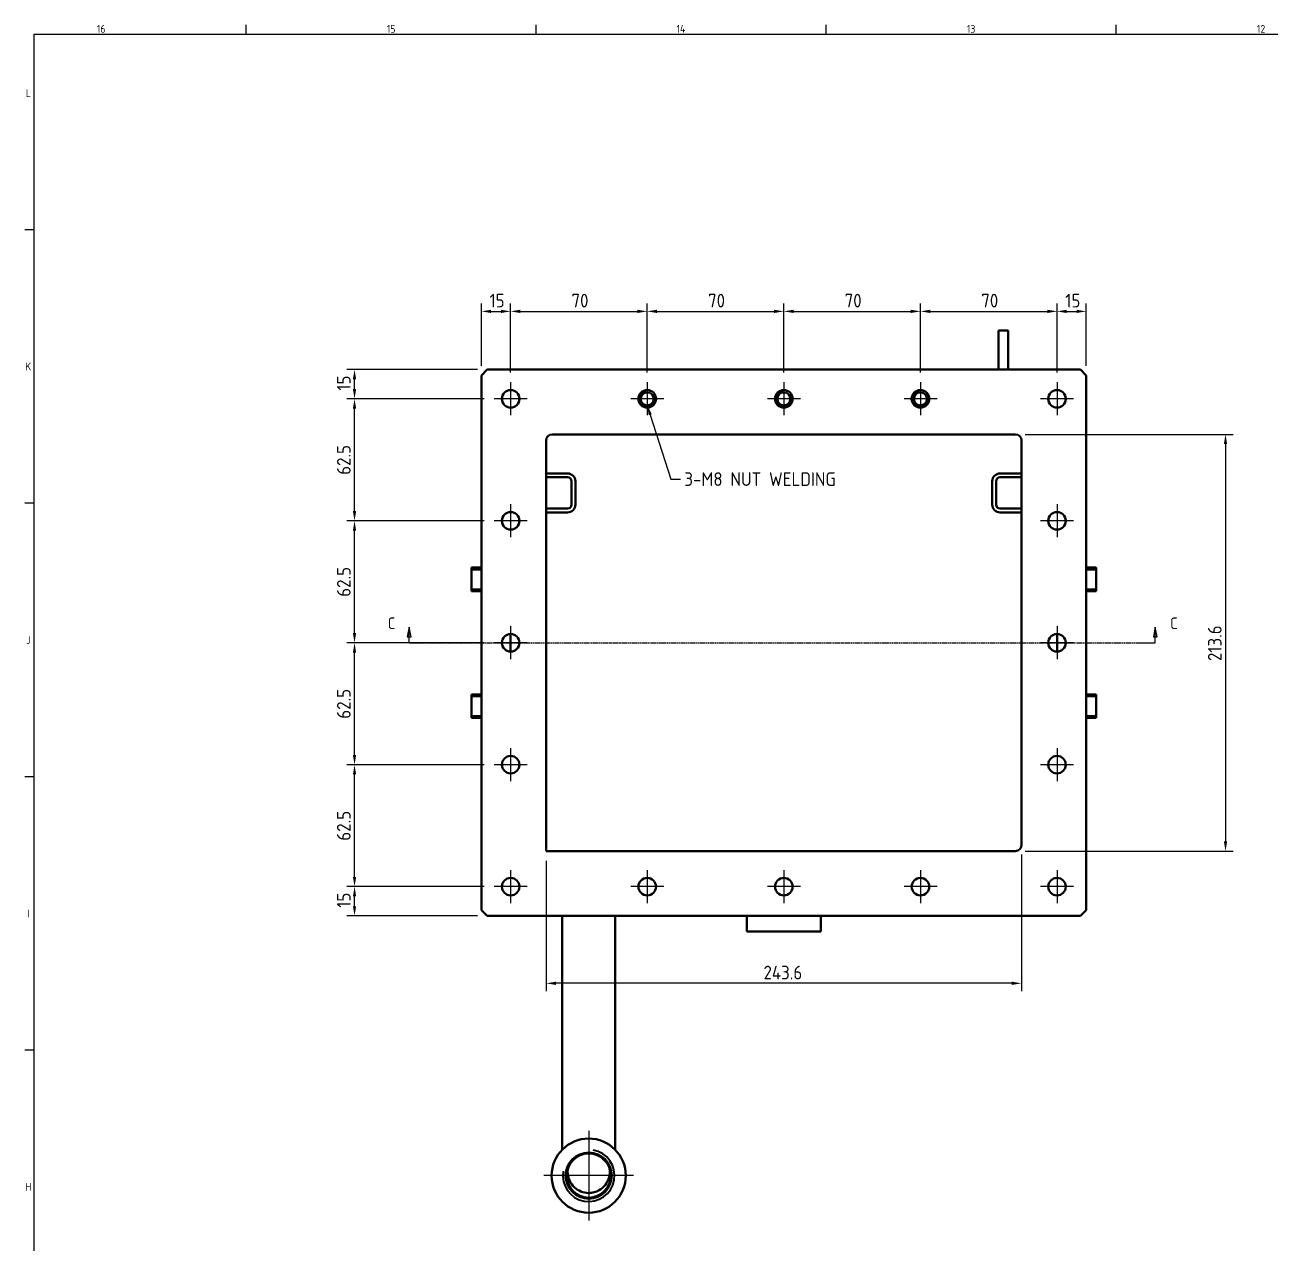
# Model space of a CAD drawing. Header units: millimetres. Extents: x 0 to 2378, y 0 to 1682.
# Drawn here: x 35 to 673, y 1022 to 1647 of the extents above; entities that cross this region are included whole.
import ezdxf

# ---------------------------------------------------------------- set-up
doc = ezdxf.new("R2010")
doc.units = ezdxf.units.MM
doc.header["$LTSCALE"] = 2
doc.linetypes.add('CHAIN', pattern=[0.7087, 0.4724, -0.0591, 0.1181, -0.0591])
doc.linetypes.add('DOUBLE_DASH_CHAIN', pattern=[1.2403, 0.6614, -0.0827, 0.1654, -0.0827, 0.1654, -0.0827])
doc.layers.get('0').update_dxf_attribs({"color": 3, "lineweight": 25, "true_color": 0x00ff00})
for name, color, linetype, lineweight, true_color in [('가시적인 것(ISO)', 3, 'Continuous', 40, 0x00ff00), ('가시적인 좁은 것(ISO)', 3, 'Continuous', 35, 0x00ff00), ('기호(ISO)', 5, 'Continuous', 25, 0x0000ff), ('중심 표식(ISO)', 1, 'Continuous', 25, 0xff0000), ('치수(ISO)', 2, 'Continuous', 25, 0xffff00)]:
    doc.layers.add(name, color=color, linetype=linetype, lineweight=lineweight, true_color=true_color)
doc.layers.add('경계(ISO)', color=7, linetype='Continuous', lineweight=25)
doc.layers.add('단면선(ISO)', color=7, linetype='CHAIN', lineweight=25)
doc.styles.add('문자 텍스트_PSTEK_POSCO', font='isocp.shx')
doc.styles.add('부품번호텍스트_PSTEK_POSCO', font='isocp.shx')
doc.styles.add('치수 텍스트_PSTEK_POSCO', font='isocp.shx')
doc.dimstyles.new('치수_PSTEK_POSCO', dxfattribs={"dimscale": 2, "dimtxt": 3.5, "dimasz": 2.5, "dimexe": 2, "dimexo": 2.5, "dimgap": 1, "dimtad": 1, "dimrnd": 1e-08, "dimdsep": 46, "dimtxsty": '치수 텍스트_PSTEK_POSCO', "dimcen": 0.09, "dimdle": 10, "dimclrd": 7, "dimclre": 7, "dimclrt": 2, "dimadec": 1, "dimazin": 2, "dimtfac": 1, "dimtmove": 0, "dimatfit": 3, "dimfxl": 1, "dimtolj": 1, "dimlwd": -1, "dimlwe": -1, "dimarcsym": 0})
doc.dimstyles.new('치수_PSTEK_POSCO$7', dxfattribs={"dimscale": 2, "dimtxt": 3.5, "dimasz": 2.5, "dimexe": 2, "dimexo": 2.5, "dimgap": 1, "dimtad": 1, "dimrnd": 1e-08, "dimdsep": 46, "dimtxsty": '치수 텍스트_PSTEK_POSCO', "dimcen": 0.09, "dimdle": 10, "dimclrd": 7, "dimclre": 7, "dimclrt": 2, "dimadec": 1, "dimazin": 2, "dimtfac": 1, "dimtmove": 0, "dimatfit": 3, "dimfxl": 1, "dimtolj": 1, "dimlwd": -1, "dimlwe": -1, "dimarcsym": 0})

# ---------------------------------------------------------------- blocks, each defined once
blk = doc.blocks.new('경계 Default Border')
at = {"layer": '경계(ISO)'}
for p, q in [((74.31, 821), (74.31, 823.4)), ((148.63, 821), (148.63, 823.4)), ((222.94, 821), (222.94, 823.4)), ((297.25, 821), (297.25, 823.4)), ((20, 770.92), (17.6, 770.92)), ((20, 700.83), (17.6, 700.83)), ((20, 630.75), (17.6, 630.75)), ((20, 560.67), (17.6, 560.67))]:
    blk.add_line(p, q, dxfattribs=at)
at = {"layer": '경계(ISO)', "flags": 128}
blk.add_lwpolyline([(20, 20), (20, 821), (1169, 821), (1169, 20), (20, 20)], dxfattribs=at)
at = {"layer": '경계(ISO)', "color": 2, "true_color": 0xffff00, "char_height": 2, "attachment_point": 7, "style": '문자 텍스트_PSTEK_POSCO'}
for s, insert in [('16', (36.04, 821.38)), ('15', (110.35, 821.38)), ('14', (184.55, 821.4)), ('13', (258.97, 821.38)), ('12', (333.29, 821.38)), ('L', (17.82, 804.94)), ('K', (17.71, 734.87)), ('J', (17.93, 664.77)), ('I', (18.27, 594.71)), ('H', (17.71, 524.62))]:
    blk.add_mtext(s, dxfattribs=dict(at, insert=insert))
blk = doc.blocks.new('2dTransSection2')
at = {"layer": '단면선(ISO)', "linetype": 'Continuous'}
for p, q in [((116.09, 669.08), (115.59, 666.58)), ((116.09, 666.58), (116.09, 669.08)), ((116.59, 666.58), (116.09, 669.08)), ((307.24, 669.08), (306.74, 666.58)), ((307.24, 666.58), (307.24, 669.08)), ((307.74, 666.58), (307.24, 669.08)), ((115.59, 666.58), (116.59, 666.58)), ((116.09, 665.08), (116.09, 666.58)), ((116.09, 665.08), (119.92, 665.08)), ((303.41, 665.08), (307.24, 665.08)), ((306.74, 666.58), (307.74, 666.58)), ((307.24, 665.08), (307.24, 666.58))]:
    blk.add_line(p, q, dxfattribs=at)
at = {"layer": '단면선(ISO)', "linetype": 'DOUBLE_DASH_CHAIN'}
blk.add_line((116.09, 665.08), (307.24, 665.08), dxfattribs=at)
at = {"layer": '단면선(ISO)', "linetype": 'Continuous', "flags": 128}
for points in [[(116.59, 666.58), (116.09, 669.08), (115.59, 666.58), (116.59, 666.58)], [(307.74, 666.58), (307.24, 669.08), (306.74, 666.58), (307.74, 666.58)]]:
    blk.add_lwpolyline(points, dxfattribs=at)
at = {"layer": '단면선(ISO)'}
for points in [[(116.59, 666.58), (116.09, 669.08), (115.59, 666.58), (116.59, 666.58)], [(307.74, 666.58), (307.24, 669.08), (306.74, 666.58), (307.74, 666.58)]]:
    blk.add_solid(points, dxfattribs=at)
at = {"layer": '단면선(ISO)', "char_height": 3, "attachment_point": 7, "style": '부품번호텍스트_PSTEK_POSCO'}
for insert in [(110.57, 668.58), (311.05, 668.58)]:
    blk.add_mtext('C', dxfattribs=dict(at, insert=insert))
blk = doc.blocks.new('*D72')
at = {"layer": 'Defpoints', "color": 0, "transparency": 16777216}
for p in [(204.12, 1205.15), (275.62, 1205.15), (272.12, 1190.15)]:
    blk.add_point(p, dxfattribs=at)
at = {"layer": '치수(ISO)', "color": 7, "transparency": 16777216}
for p, q in [((270.62, 1205.15), (200.12, 1205.15)), ((204.12, 1195.15), (204.12, 1200.15)), ((267.12, 1190.15), (200.12, 1190.15))]:
    blk.add_line(p, q, dxfattribs=at)
for points in [[(203.29, 1200.15), (204.96, 1200.15), (204.12, 1205.15)], [(203.29, 1195.15), (204.96, 1195.15), (204.12, 1190.15)]]:
    blk.add_solid(points, dxfattribs=at)
at = {"layer": '치수(ISO)', "color": 2, "transparency": 16777216, "insert": (198.62, 1194.34), "char_height": 7, "attachment_point": 4, "rotation": 90, "style": '치수 텍스트_PSTEK_POSCO'}
blk.add_mtext('\\A1;15', dxfattribs=at)
blk = doc.blocks.new('*D73')
at = {"layer": 'Defpoints', "color": 0, "transparency": 16777216}
for p in [(204.12, 1267.65), (275.62, 1267.65), (275.62, 1205.15)]:
    blk.add_point(p, dxfattribs=at)
at = {"layer": '치수(ISO)', "color": 7, "transparency": 16777216}
for p, q in [((270.62, 1267.65), (200.12, 1267.65)), ((204.12, 1210.15), (204.12, 1262.65)), ((270.62, 1205.15), (200.12, 1205.15))]:
    blk.add_line(p, q, dxfattribs=at)
for points in [[(203.29, 1262.65), (204.96, 1262.65), (204.12, 1267.65)], [(203.29, 1210.15), (204.96, 1210.15), (204.12, 1205.15)]]:
    blk.add_solid(points, dxfattribs=at)
at = {"layer": '치수(ISO)', "color": 2, "transparency": 16777216, "insert": (198.62, 1228.72), "char_height": 7, "attachment_point": 4, "rotation": 90, "style": '치수 텍스트_PSTEK_POSCO'}
blk.add_mtext('\\A1;62.5', dxfattribs=at)
blk = doc.blocks.new('*D74')
at = {"layer": 'Defpoints', "color": 0, "transparency": 16777216}
for p in [(204.12, 1330.15), (275.62, 1330.15), (275.62, 1267.65)]:
    blk.add_point(p, dxfattribs=at)
at = {"layer": '치수(ISO)', "color": 7, "transparency": 16777216}
for p, q in [((270.62, 1330.15), (200.12, 1330.15)), ((204.12, 1272.65), (204.12, 1325.15)), ((270.62, 1267.65), (200.12, 1267.65))]:
    blk.add_line(p, q, dxfattribs=at)
for points in [[(203.29, 1325.15), (204.96, 1325.15), (204.12, 1330.15)], [(203.29, 1272.65), (204.96, 1272.65), (204.12, 1267.65)]]:
    blk.add_solid(points, dxfattribs=at)
at = {"layer": '치수(ISO)', "color": 2, "transparency": 16777216, "insert": (198.62, 1291.22), "char_height": 7, "attachment_point": 4, "rotation": 90, "style": '치수 텍스트_PSTEK_POSCO'}
blk.add_mtext('\\A1;62.5', dxfattribs=at)
blk = doc.blocks.new('*D75')
at = {"layer": 'Defpoints', "color": 0, "transparency": 16777216}
for p in [(204.12, 1392.65), (275.62, 1392.65), (275.62, 1330.15)]:
    blk.add_point(p, dxfattribs=at)
at = {"layer": '치수(ISO)', "color": 7, "transparency": 16777216}
for p, q in [((270.62, 1392.65), (200.12, 1392.65)), ((204.12, 1335.15), (204.12, 1387.65)), ((270.62, 1330.15), (200.12, 1330.15))]:
    blk.add_line(p, q, dxfattribs=at)
for points in [[(203.29, 1387.65), (204.96, 1387.65), (204.12, 1392.65)], [(203.29, 1335.15), (204.96, 1335.15), (204.12, 1330.15)]]:
    blk.add_solid(points, dxfattribs=at)
at = {"layer": '치수(ISO)', "color": 2, "transparency": 16777216, "insert": (198.62, 1353.72), "char_height": 7, "attachment_point": 4, "rotation": 90, "style": '치수 텍스트_PSTEK_POSCO'}
blk.add_mtext('\\A1;62.5', dxfattribs=at)
blk = doc.blocks.new('*D76')
at = {"layer": 'Defpoints', "color": 0, "transparency": 16777216}
for p in [(204.12, 1455.15), (275.62, 1455.15), (275.62, 1392.65)]:
    blk.add_point(p, dxfattribs=at)
at = {"layer": '치수(ISO)', "color": 7, "transparency": 16777216}
for p, q in [((270.62, 1455.15), (200.12, 1455.15)), ((204.12, 1397.65), (204.12, 1450.15)), ((270.62, 1392.65), (200.12, 1392.65))]:
    blk.add_line(p, q, dxfattribs=at)
for points in [[(203.29, 1450.15), (204.96, 1450.15), (204.12, 1455.15)], [(203.29, 1397.65), (204.96, 1397.65), (204.12, 1392.65)]]:
    blk.add_solid(points, dxfattribs=at)
at = {"layer": '치수(ISO)', "color": 2, "transparency": 16777216, "insert": (198.62, 1416.22), "char_height": 7, "attachment_point": 4, "rotation": 90, "style": '치수 텍스트_PSTEK_POSCO'}
blk.add_mtext('\\A1;62.5', dxfattribs=at)
blk = doc.blocks.new('*D77')
at = {"layer": 'Defpoints', "color": 0, "transparency": 16777216}
for p in [(204.12, 1470.15), (272.12, 1470.15), (275.62, 1455.15)]:
    blk.add_point(p, dxfattribs=at)
at = {"layer": '치수(ISO)', "color": 7, "transparency": 16777216}
for p, q in [((267.12, 1470.15), (200.12, 1470.15)), ((204.12, 1460.15), (204.12, 1465.15)), ((270.62, 1455.15), (200.12, 1455.15))]:
    blk.add_line(p, q, dxfattribs=at)
for points in [[(203.29, 1465.15), (204.96, 1465.15), (204.12, 1470.15)], [(203.29, 1460.15), (204.96, 1460.15), (204.12, 1455.15)]]:
    blk.add_solid(points, dxfattribs=at)
at = {"layer": '치수(ISO)', "color": 2, "transparency": 16777216, "insert": (198.62, 1459.38), "char_height": 7, "attachment_point": 4, "rotation": 90, "style": '치수 텍스트_PSTEK_POSCO'}
blk.add_mtext('\\A1;15', dxfattribs=at)
blk = doc.blocks.new('*D78')
at = {"layer": 'Defpoints', "color": 0, "transparency": 16777216}
for p in [(284.12, 1500), (269.12, 1467.15), (284.12, 1463.65)]:
    blk.add_point(p, dxfattribs=at)
at = {"layer": '치수(ISO)', "color": 7, "transparency": 16777216}
for p, q in [((269.12, 1472.15), (269.12, 1504)), ((274.12, 1500), (279.12, 1500)), ((284.12, 1468.65), (284.12, 1504))]:
    blk.add_line(p, q, dxfattribs=at)
for points in [[(274.12, 1500.83), (274.12, 1499.16), (269.12, 1500)], [(279.12, 1500.83), (279.12, 1499.16), (284.12, 1500)]]:
    blk.add_solid(points, dxfattribs=at)
at = {"layer": '치수(ISO)', "color": 2, "transparency": 16777216, "insert": (273.31, 1505.5), "char_height": 7, "attachment_point": 4, "style": '치수 텍스트_PSTEK_POSCO'}
blk.add_mtext('\\A1;15', dxfattribs=at)
blk = doc.blocks.new('*D79')
at = {"layer": 'Defpoints', "color": 0, "transparency": 16777216}
for p in [(354.12, 1500), (284.12, 1463.65), (354.12, 1463.65)]:
    blk.add_point(p, dxfattribs=at)
at = {"layer": '치수(ISO)', "color": 7, "transparency": 16777216}
for p, q in [((284.12, 1468.65), (284.12, 1504)), ((289.12, 1500), (349.12, 1500)), ((354.12, 1468.65), (354.12, 1504))]:
    blk.add_line(p, q, dxfattribs=at)
for points in [[(289.12, 1500.83), (289.12, 1499.16), (284.12, 1500)], [(349.12, 1500.83), (349.12, 1499.16), (354.12, 1500)]]:
    blk.add_solid(points, dxfattribs=at)
at = {"layer": '치수(ISO)', "color": 2, "transparency": 16777216, "insert": (315.29, 1505.5), "char_height": 7, "attachment_point": 4, "style": '치수 텍스트_PSTEK_POSCO'}
blk.add_mtext('\\A1;70', dxfattribs=at)
blk = doc.blocks.new('*D80')
at = {"layer": 'Defpoints', "color": 0, "transparency": 16777216}
for p in [(424.12, 1500), (354.12, 1463.65), (424.12, 1463.65)]:
    blk.add_point(p, dxfattribs=at)
at = {"layer": '치수(ISO)', "color": 7, "transparency": 16777216}
for p, q in [((354.12, 1468.65), (354.12, 1504)), ((359.12, 1500), (419.12, 1500)), ((424.12, 1468.65), (424.12, 1504))]:
    blk.add_line(p, q, dxfattribs=at)
for points in [[(359.12, 1500.83), (359.12, 1499.16), (354.12, 1500)], [(419.12, 1500.83), (419.12, 1499.16), (424.12, 1500)]]:
    blk.add_solid(points, dxfattribs=at)
at = {"layer": '치수(ISO)', "color": 2, "transparency": 16777216, "insert": (385.29, 1505.5), "char_height": 7, "attachment_point": 4, "style": '치수 텍스트_PSTEK_POSCO'}
blk.add_mtext('\\A1;70', dxfattribs=at)
blk = doc.blocks.new('*D81')
at = {"layer": 'Defpoints', "color": 0, "transparency": 16777216}
for p in [(494.12, 1500), (424.12, 1463.65), (494.12, 1463.65)]:
    blk.add_point(p, dxfattribs=at)
at = {"layer": '치수(ISO)', "color": 7, "transparency": 16777216}
for p, q in [((424.12, 1468.65), (424.12, 1504)), ((429.12, 1500), (489.12, 1500)), ((494.12, 1468.65), (494.12, 1504))]:
    blk.add_line(p, q, dxfattribs=at)
for points in [[(429.12, 1500.83), (429.12, 1499.16), (424.12, 1500)], [(489.12, 1500.83), (489.12, 1499.16), (494.12, 1500)]]:
    blk.add_solid(points, dxfattribs=at)
at = {"layer": '치수(ISO)', "color": 2, "transparency": 16777216, "insert": (455.29, 1505.5), "char_height": 7, "attachment_point": 4, "style": '치수 텍스트_PSTEK_POSCO'}
blk.add_mtext('\\A1;70', dxfattribs=at)
blk = doc.blocks.new('*D82')
at = {"layer": 'Defpoints', "color": 0, "transparency": 16777216}
for p in [(564.12, 1500), (494.12, 1463.65), (564.12, 1463.65)]:
    blk.add_point(p, dxfattribs=at)
at = {"layer": '치수(ISO)', "color": 7, "transparency": 16777216}
for p, q in [((494.12, 1468.65), (494.12, 1504)), ((499.12, 1500), (559.12, 1500)), ((564.12, 1468.65), (564.12, 1504))]:
    blk.add_line(p, q, dxfattribs=at)
for points in [[(499.12, 1500.83), (499.12, 1499.16), (494.12, 1500)], [(559.12, 1500.83), (559.12, 1499.16), (564.12, 1500)]]:
    blk.add_solid(points, dxfattribs=at)
at = {"layer": '치수(ISO)', "color": 2, "transparency": 16777216, "insert": (525.29, 1505.5), "char_height": 7, "attachment_point": 4, "style": '치수 텍스트_PSTEK_POSCO'}
blk.add_mtext('\\A1;70', dxfattribs=at)
blk = doc.blocks.new('*D83')
at = {"layer": 'Defpoints', "color": 0, "transparency": 16777216}
for p in [(579.12, 1500), (564.12, 1463.65), (579.12, 1467.15)]:
    blk.add_point(p, dxfattribs=at)
at = {"layer": '치수(ISO)', "color": 7, "transparency": 16777216}
for p, q in [((564.12, 1468.65), (564.12, 1504)), ((569.12, 1500), (574.12, 1500)), ((579.12, 1472.15), (579.12, 1504))]:
    blk.add_line(p, q, dxfattribs=at)
for points in [[(569.12, 1500.83), (569.12, 1499.16), (564.12, 1500)], [(574.12, 1500.83), (574.12, 1499.16), (579.12, 1500)]]:
    blk.add_solid(points, dxfattribs=at)
at = {"layer": '치수(ISO)', "color": 2, "transparency": 16777216, "insert": (568.35, 1505.5), "char_height": 7, "attachment_point": 4, "style": '치수 텍스트_PSTEK_POSCO'}
blk.add_mtext('\\A1;15', dxfattribs=at)
blk = doc.blocks.new('*D84')
at = {"layer": 'Defpoints', "color": 0, "transparency": 16777216}
for p in [(545.92, 1226.55), (302.32, 1223.35), (302.32, 1155.62)]:
    blk.add_point(p, dxfattribs=at)
at = {"layer": '치수(ISO)', "color": 7, "transparency": 16777216}
for p, q in [((545.92, 1221.55), (545.92, 1151.62)), ((302.32, 1218.35), (302.32, 1151.62)), ((540.92, 1155.62), (307.32, 1155.62))]:
    blk.add_line(p, q, dxfattribs=at)
for points in [[(307.32, 1156.45), (307.32, 1154.78), (302.32, 1155.62)], [(540.92, 1156.45), (540.92, 1154.78), (545.92, 1155.62)]]:
    blk.add_solid(points, dxfattribs=at)
at = {"layer": '치수(ISO)', "color": 2, "transparency": 16777216, "insert": (413.71, 1161.12), "char_height": 7, "attachment_point": 4, "style": '치수 텍스트_PSTEK_POSCO'}
blk.add_mtext('\\A1;243.6', dxfattribs=at)
blk = doc.blocks.new('*D85')
at = {"layer": 'Defpoints', "color": 0, "transparency": 16777216}
for p in [(542.72, 1436.95), (542.72, 1223.35), (650.47, 1223.35)]:
    blk.add_point(p, dxfattribs=at)
at = {"layer": '치수(ISO)', "color": 7, "transparency": 16777216}
for p, q in [((547.72, 1436.95), (654.47, 1436.95)), ((650.47, 1431.95), (650.47, 1228.35)), ((547.72, 1223.35), (654.47, 1223.35))]:
    blk.add_line(p, q, dxfattribs=at)
for points in [[(649.64, 1431.95), (651.3, 1431.95), (650.47, 1436.95)], [(649.64, 1228.35), (651.3, 1228.35), (650.47, 1223.35)]]:
    blk.add_solid(points, dxfattribs=at)
at = {"layer": '치수(ISO)', "color": 2, "transparency": 16777216, "insert": (644.97, 1320.79), "char_height": 7, "attachment_point": 4, "rotation": 90, "style": '치수 텍스트_PSTEK_POSCO'}
blk.add_mtext('\\A1;213.6', dxfattribs=at)

msp = doc.modelspace()

# ---------------------------------------------------------------- linework, layer by layer
at = {"layer": '가시적인 것(ISO)'}
for p, q in [((534.125, 1487.1513), (534.125, 1490.1513)), ((539.125, 1490.1513), (534.125, 1490.1513)), ((534.125, 1470.1513), (534.125, 1487.1513)), ((539.125, 1490.1513), (539.125, 1487.1513)), ((539.125, 1470.1513), (539.125, 1487.1513)), ((269.125, 1467.1513), (272.125, 1470.1513)), ((272.125, 1470.1513), (576.125, 1470.1513)), ((576.125, 1470.1513), (579.125, 1467.1513)), ((269.125, 1193.1513), (269.125, 1467.1513)), ((579.125, 1467.1513), (579.125, 1193.1513)), ((305.525, 1436.9513), (542.725, 1436.9513)), ((302.325, 1223.3513), (302.325, 1433.7513)), ((545.925, 1433.7513), (545.925, 1226.5513)), ((313.325, 1416.9513), (302.325, 1416.9513)), ((545.925, 1416.9513), (534.925, 1416.9513)), ((302.325, 1414.9513), (313.325, 1414.9513)), ((315.325, 1412.9513), (315.325, 1400.9513)), ((317.325, 1400.9513), (317.325, 1412.9513)), ((530.925, 1412.9513), (530.925, 1400.9513)), ((532.925, 1400.9513), (532.925, 1412.9513)), ((534.925, 1414.9513), (545.925, 1414.9513)), ((313.325, 1398.9513), (302.325, 1398.9513)), ((545.925, 1398.9513), (534.925, 1398.9513)), ((302.325, 1396.9513), (313.325, 1396.9513)), ((534.925, 1396.9513), (545.925, 1396.9513)), ((264.125, 1368.6513), (264.125, 1356.6513)), ((269.125, 1368.6513), (264.125, 1368.6513)), ((584.125, 1368.6513), (579.125, 1368.6513)), ((584.125, 1368.6513), (584.125, 1356.6513)), ((269.125, 1356.6513), (264.125, 1356.6513)), ((584.125, 1356.6513), (579.125, 1356.6513)), ((284.125, 1334.6513), (284.125, 1325.6513)), ((564.125, 1334.6513), (564.125, 1325.6513)), ((264.125, 1303.6513), (264.125, 1291.6513)), ((269.125, 1303.6513), (264.125, 1303.6513)), ((584.125, 1303.6513), (579.125, 1303.6513)), ((584.125, 1303.6513), (584.125, 1291.6513)), ((269.125, 1291.6513), (264.125, 1291.6513)), ((584.125, 1291.6513), (579.125, 1291.6513)), ((542.725, 1223.3513), (302.325, 1223.3513)), ((272.125, 1190.1513), (269.125, 1193.1513)), ((576.125, 1190.1513), (272.125, 1190.1513)), ((310.525, 1190.1513), (310.525, 1095.1513)), ((337.725, 1190.1513), (337.725, 1095.1513)), ((405.125, 1190.1513), (405.125, 1182.1513)), ((443.125, 1190.1513), (443.125, 1182.1513)), ((579.125, 1193.1513), (576.125, 1190.1513)), ((405.125, 1182.1513), (443.125, 1182.1513)), ((310.525, 1095.1513), (310.525, 1070.3193)), ((337.725, 1070.3193), (337.725, 1095.1513))]:
    msp.add_line(p, q, dxfattribs=at)
for centre, radius in [((284.125, 1455.1513), 4.5), ((354.125, 1455.1513), 4.5), ((354.125, 1455.1513), 3.3235), ((424.125, 1455.1513), 4.5), ((424.125, 1455.1513), 3.3235), ((494.125, 1455.1513), 4.5), ((494.125, 1455.1513), 3.3235), ((564.125, 1455.1513), 4.5), ((284.125, 1392.6513), 4.5), ((564.125, 1392.6513), 4.5), ((284.125, 1330.1513), 4.5), ((564.125, 1330.1513), 4.5), ((284.125, 1267.6513), 4.5), ((564.125, 1267.6513), 4.5), ((284.125, 1205.1513), 4.5), ((354.125, 1205.1513), 4.5), ((424.125, 1205.1513), 4.5), ((494.125, 1205.1513), 4.5), ((564.125, 1205.1513), 4.5), ((324.125, 1057.0513), 19), ((324.125, 1057.0513), 11.833), ((324.125, 1057.0513), 11.4505), ((324.125, 1057.0513), 11.3155)]:
    msp.add_circle(centre, radius, dxfattribs=at)
for centre, radius, start, end in [((305.525, 1433.7513), 3.2, 90, 180), ((542.725, 1433.7513), 3.2, 0, 90), ((313.325, 1412.9513), 4, 0, 90), ((534.925, 1412.9513), 4, 90, 180), ((313.325, 1412.9513), 2, 0, 90), ((534.925, 1412.9513), 2, 90, 180), ((313.325, 1400.9513), 4, 270, 0), ((313.325, 1400.9513), 2, 270, 0), ((534.925, 1400.9513), 4, 180, 270), ((534.925, 1400.9513), 2, 180, 270), ((542.725, 1226.5513), 3.2, 270, 0)]:
    msp.add_arc(centre, radius, start, end, dxfattribs=at)
msp.add_open_spline([(313.4719, 1060.8661), (313.3268, 1059.978), (313.2885, 1059.0738), (313.4663, 1056.8328), (313.8146, 1055.5212), (314.9648, 1053.1009), (315.7526, 1052.011), (317.6993, 1050.1626), (318.8434, 1049.425), (321.3759, 1048.4011), (322.7436, 1048.135), (324.125, 1048.135), (325.0714, 1048.135), (326.0135, 1048.2599), (327.8147, 1048.7462), (328.6675, 1049.0988), (330.703, 1050.264), (331.7854, 1051.211), (333.5369, 1053.4877), (334.18, 1054.7997), (334.9324, 1057.6276), (335.0219, 1059.1201), (334.8073, 1060.6794), (334.7933, 1060.7729), (334.778, 1060.8661)], degree=3, knots=[-1.89990553, -1.89990553, -1.89990553, -1.89990553, -1.62770905, -1.62770905, -1.22203518, -1.22203518, -0.82025141, -0.82025141, -0.41440984, -0.41440984, 0, 0, 0, 0.28394085, 0.28394085, 0.55997662, 0.55997662, 0.98875472, 0.98875472, 1.42489447, 1.42489447, 1.87097513, 1.87097513, 1.89947371, 1.89947371, 1.89947371, 1.89947371], dxfattribs=at)
at = {"layer": '가시적인 좁은 것(ISO)'}
for p, q in [((269.125, 1367.6013), (264.125, 1367.6013)), ((584.125, 1367.6013), (579.125, 1367.6013)), ((264.125, 1357.7013), (269.125, 1357.7013)), ((579.125, 1357.7013), (584.125, 1357.7013)), ((269.125, 1302.6013), (264.125, 1302.6013)), ((584.125, 1302.6013), (579.125, 1302.6013)), ((264.125, 1292.7013), (269.125, 1292.7013)), ((579.125, 1292.7013), (584.125, 1292.7013))]:
    msp.add_line(p, q, dxfattribs=at)
for centre, radius, start, end in [((354.125, 1455.1513), 4, 100, 10), ((424.125, 1455.1513), 4, 100, 10), ((494.125, 1455.1513), 4, 100, 10), ((324.125, 1057.0513), 13.2851, 170, 80)]:
    msp.add_arc(centre, radius, start, end, dxfattribs=at)
at = {"layer": '중심 표식(ISO)', "linetype": 'CHAIN'}
for p, q in [((284.125, 1463.6513), (284.125, 1446.6513)), ((354.125, 1463.6513), (354.125, 1446.6513)), ((424.125, 1463.6513), (424.125, 1446.6513)), ((494.125, 1463.6513), (494.125, 1446.6513)), ((564.125, 1463.6513), (564.125, 1446.6513)), ((292.625, 1455.1513), (275.625, 1455.1513)), ((362.625, 1455.1513), (345.625, 1455.1513)), ((432.625, 1455.1513), (415.625, 1455.1513)), ((502.625, 1455.1513), (485.625, 1455.1513)), ((572.625, 1455.1513), (555.625, 1455.1513)), ((284.125, 1401.1513), (284.125, 1384.1513)), ((564.125, 1401.1513), (564.125, 1384.1513)), ((292.625, 1392.6513), (275.625, 1392.6513)), ((572.625, 1392.6513), (555.625, 1392.6513)), ((284.125, 1338.6513), (284.125, 1321.6513)), ((564.125, 1338.6513), (564.125, 1321.6513)), ((292.625, 1330.1513), (275.625, 1330.1513)), ((572.625, 1330.1513), (555.625, 1330.1513)), ((284.125, 1276.1513), (284.125, 1259.1513)), ((564.125, 1276.1513), (564.125, 1259.1513)), ((292.625, 1267.6513), (275.625, 1267.6513)), ((572.625, 1267.6513), (555.625, 1267.6513)), ((284.125, 1213.6513), (284.125, 1196.6513)), ((354.125, 1213.6513), (354.125, 1196.6513)), ((424.125, 1213.6513), (424.125, 1196.6513)), ((494.125, 1213.6513), (494.125, 1196.6513)), ((564.125, 1213.6513), (564.125, 1196.6513)), ((292.625, 1205.1513), (275.625, 1205.1513)), ((362.625, 1205.1513), (345.625, 1205.1513)), ((432.625, 1205.1513), (415.625, 1205.1513)), ((502.625, 1205.1513), (485.625, 1205.1513)), ((572.625, 1205.1513), (555.625, 1205.1513)), ((324.125, 1080.0513), (324.125, 1034.0513)), ((347.125, 1057.0513), (301.125, 1057.0513))]:
    msp.add_line(p, q, dxfattribs=at)

# ---------------------------------------------------------------- block references
at = {"xscale": 2, "yscale": 2, "zscale": 2}
msp.add_blockref('경계 Default Border', (0, 0), dxfattribs=at)
at = {"layer": '단면선(ISO)', "xscale": 2, "yscale": 2, "zscale": 2}
msp.add_blockref('2dTransSection2', (0, 0), dxfattribs=at)

# ---------------------------------------------------------------- texts
at = {"layer": '기호(ISO)', "color": 2, "true_color": 0xffff00, "insert": (373.1713, 1414.0208), "char_height": 7, "width": 88.697252, "attachment_point": 4, "style": '치수 텍스트_PSTEK_POSCO'}
msp.add_mtext('{\\fISOCP|b0|i0;\\H7.0000;3-M8 NUT WELDING}', dxfattribs=at)

# ---------------------------------------------------------------- dimensions: what is measured, and where the dimension line sits
at = {"layer": '치수(ISO)', "color": 7}
for base, p1, p2, angle, picture, middle in [((284.125, 1499.9965), (269.125, 1467.1513), (284.125, 1463.6513), 180, '*D78', (276.605, 1499.9965)), ((354.125, 1499.9965), (284.125, 1463.6513), (354.125, 1463.6513), 180, '*D79', (319.145, 1499.9965)), ((424.125, 1499.9965), (354.125, 1463.6513), (424.125, 1463.6513), 180, '*D80', (389.145, 1499.9965)), ((494.125, 1499.9965), (424.125, 1463.6513), (494.125, 1463.6513), 180, '*D81', (459.145, 1499.9965)), ((564.125, 1499.9965), (494.125, 1463.6513), (564.125, 1463.6513), 180, '*D82', (529.145, 1499.9965)), ((579.125, 1499.9965), (564.125, 1463.6513), (579.125, 1467.1513), 180, '*D83', (571.645, 1499.9965)), ((204.125, 1470.1513), (275.625, 1455.1513), (272.125, 1470.1513), 90, '*D77', (204.125, 1462.6713)), ((204.125, 1455.1513), (275.625, 1392.6513), (275.625, 1455.1513), 90, '*D76', (204.125, 1423.9213)), ((650.4685, 1223.3513), (542.725, 1436.9513), (542.725, 1223.3513), 270, '*D85', (650.4685, 1330.1513)), ((204.125, 1392.6513), (275.625, 1330.1513), (275.625, 1392.6513), 90, '*D75', (204.125, 1361.4213)), ((204.125, 1330.1513), (275.625, 1267.6513), (275.625, 1330.1513), 90, '*D74', (204.125, 1298.9213)), ((204.125, 1267.6513), (275.625, 1205.1513), (275.625, 1267.6513), 90, '*D73', (204.125, 1236.4213)), ((302.325, 1155.6158), (545.925, 1226.5513), (302.325, 1223.3513), 180, '*D84', (424.125, 1155.6158)), ((204.125, 1205.1513), (272.125, 1190.1513), (275.625, 1205.1513), 90, '*D72', (204.125, 1197.6313))]:
    dim = msp.add_linear_dim(base=base, p1=p1, p2=p2, angle=angle, dimstyle='치수_PSTEK_POSCO', override={"dimdec": 2, "dimtp": 0, "dimtm": 0, "dimtdec": 2, "dimtofl": 0, "dimatfit": 1}, dxfattribs=at)
    dim.commit()
    dim.dimension.update_dxf_attribs({"geometry": picture, "text_midpoint": middle, "dimtype": 160})

# ---------------------------------------------------------------- leaders
at = {"layer": '기호(ISO)', "color": 7, "annotation_type": 0, "has_hookline": 1, "hookline_direction": 0, "text_width": 86.4212}
msp.add_leader([(354.125, 1451.8278), (366.1713, 1414.0208), (371.1713, 1414.0208)], dimstyle='치수_PSTEK_POSCO$7', override={"dimtad": 0}, dxfattribs=at)

doc.saveas('drawing.dxf')
